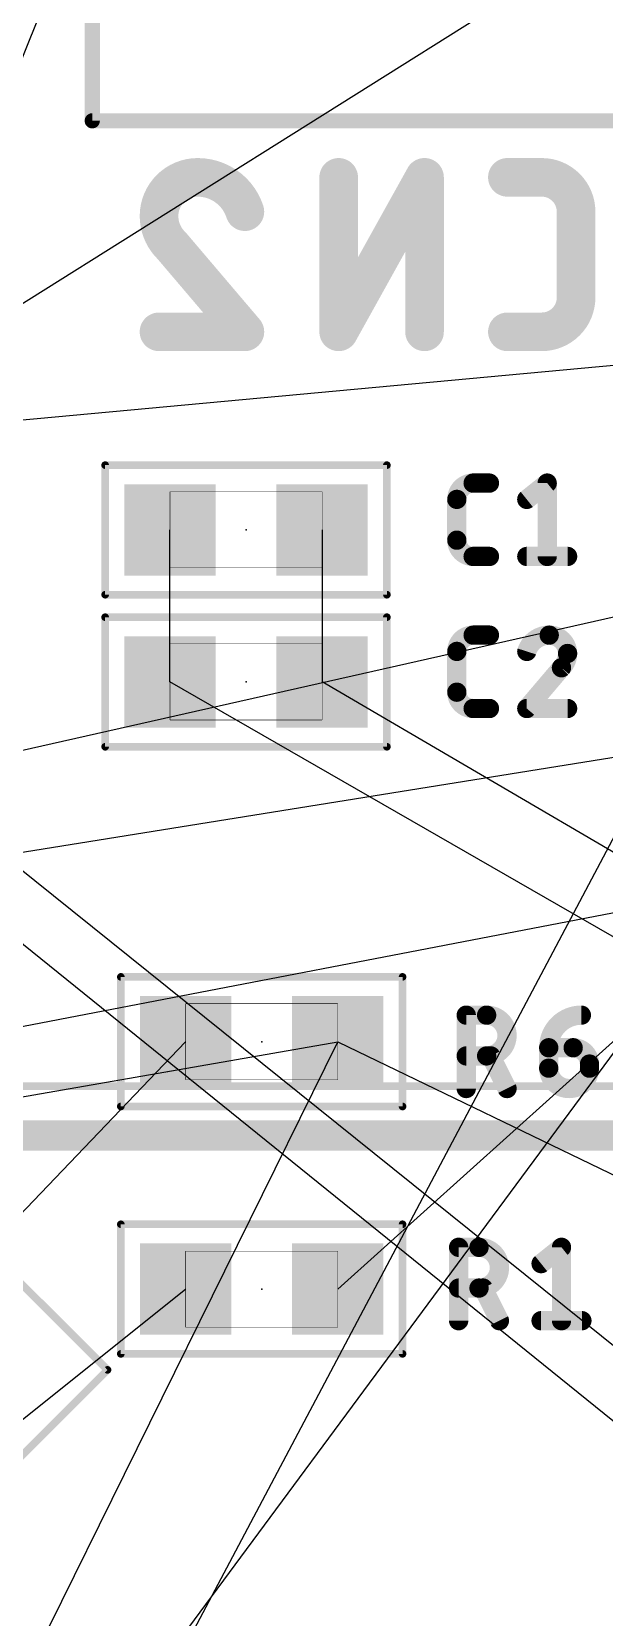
# Model space of a CAD drawing. Extents: x -4.1 to 63.7, y 0.3 to 51.7.
# Drawn here: x 28.1 to 31.87, y 11.21 to 21.63 of the extents above; entities that cross this region are included whole.
import ezdxf

# ---------------------------------------------------------------- set-up
doc = ezdxf.new("R2010")
doc.units = 0
for name, color, linetype in [('1', 12, 'CONTINUOUS'), ('19', 6, 'CONTINUOUS'), ('22', 253, 'CONTINUOUS'), ('23', 53, 'CONTINUOUS'), ('25', 253, 'CONTINUOUS'), ('26', 253, 'CONTINUOUS'), ('39', 12, 'CONTINUOUS'), ('51', 253, 'CONTINUOUS'), ('52', 253, 'CONTINUOUS')]:
    doc.layers.add(name, color=color, linetype=linetype)

# ---------------------------------------------------------------- blocks, each defined once
blk = doc.blocks.new('RECT')
blk.add_solid([(-0.5, -0.5), (0.5, -0.5), (-0.5, 0.5), (0.5, 0.5)])

msp = doc.modelspace()

# ---------------------------------------------------------------- linework, layer by layer
at = {"layer": '19'}
for p, q in [((7.1, 32.554), (33.1, 11.55)), ((7.6, 32.554), (33.1, 12.05)), ((31, 28.8), (26.75, 18.2668)), ((38.358, 26.324), (25.6176, 18.3233)), ((21.5573, 18.4817), (33.1, 19.55)), ((33.1, 18.55), (24.869, 3)), ((29.012, 17.358), (29.012, 18.358)), ((30.012, 18.358), (30.012, 17.358)), ((34.4, 18.2668), (26.3692, 7.3994)), ((24.0322, 16.0068), (33.1, 18.05)), ((37.8, 12.3), (29.012, 17.358)), ((33.1, 15.55), (30.012, 17.358)), ((24.3857, 15.6533), (33.1, 17.05)), ((25.4464, 14.5926), (33.45, 16.1332)), ((30.115, 13.365), (33.1, 16.05)), ((23.6786, 9.3063), (29.115, 14.992)), ((25.8, 14.2391), (30.115, 14.992)), ((26.3692, 7.3994), (30.115, 14.992)), ((30.115, 14.992), (33.1, 13.55)), ((22.2644, 7.8921), (29.115, 13.365))]:
    msp.add_line(p, q, dxfattribs=at)
at = {"layer": '22', "const_width": 0.2}
msp.add_lwpolyline([(33.45, 14.375), (24.95, 14.375)], dxfattribs=at)
at = {"layer": '23'}
for p in [(29.512, 18.358), (29.512, 17.358), (29.615, 14.992), (29.615, 13.365)]:
    msp.add_point(p, dxfattribs=at)
at = {"layer": '25'}
for points, const_width in [([(31.0052, 18.6661, 0.4142), (30.8979, 18.5589)], 0.127), ([(31.0052, 18.6978, 1), (31.0052, 18.6344)], 0.0635), ([(31.0052, 18.6344, 1), (31.0052, 18.6978)], 0.0635), ([(31.1124, 18.6344, 1), (31.1124, 18.6978)], 0.0635), ([(31.5238, 18.6661, 1), (31.4603, 18.6661)], 0.0635), ([(31.5119, 18.6413, 1), (31.4722, 18.6909)], 0.0635), ([(30.9297, 18.5589, 1), (30.8662, 18.5589)], 0.0635), ([(30.8662, 18.5589, 1), (30.9297, 18.5589)], 0.0635), ([(31.3381, 18.5836, 1), (31.3778, 18.5341)], 0.0635), ([(30.8979, 18.2907, 0.4142), (31.0052, 18.1835)], 0.127), ([(30.9297, 18.2907, 1), (30.8662, 18.2907)], 0.0635), ([(30.8662, 18.2907, 1), (30.9297, 18.2907)], 0.0635), ([(31.0052, 18.2153, 1), (31.0052, 18.1518)], 0.0635), ([(31.0052, 18.1518, 1), (31.0052, 18.2153)], 0.0635), ([(31.1124, 18.1518, 1), (31.1124, 18.2153)], 0.0635), ([(31.358, 18.2153, 1), (31.358, 18.1518)], 0.0635), ([(31.4603, 18.1835, 1), (31.5238, 18.1835)], 0.0635), ([(31.6261, 18.1518, 1), (31.6261, 18.2153)], 0.0635), ([(31.0052, 17.6661, 0.4142), (30.8979, 17.5589)], 0.127), ([(31.0052, 17.6978, 1), (31.0052, 17.6344)], 0.0635), ([(31.0052, 17.6344, 1), (31.0052, 17.6978)], 0.0635), ([(31.1124, 17.6344, 1), (31.1124, 17.6978)], 0.0635), ([(31.5054, 17.6661, 0.3252), (31.358, 17.5589)], 0.127), ([(31.6261, 17.5454, 0.4142), (31.5054, 17.6661)], 0.127), ([(31.5054, 17.6978, 1), (31.5054, 17.6343)], 0.0635), ([(31.5054, 17.6344, 1), (31.5054, 17.6978)], 0.0635), ([(30.9297, 17.5589, 1), (30.8662, 17.5589)], 0.0635), ([(30.8662, 17.5589, 1), (30.9297, 17.5589)], 0.0635), ([(31.3278, 17.5686, 1), (31.3882, 17.5491)], 0.0635), ([(31.5859, 17.4516, 0.2053), (31.6261, 17.5454)], 0.127), ([(31.6578, 17.5454, 1), (31.5943, 17.5454)], 0.0635), ([(31.5943, 17.5454, 1), (31.6578, 17.5454)], 0.0635), ([(31.564, 17.4746, 1), (31.6078, 17.4286)], 0.0635), ([(31.6101, 17.431, 1), (31.5617, 17.4722)], 0.0635), ([(30.8979, 17.2907, 0.4142), (31.0052, 17.1835)], 0.127), ([(30.9297, 17.2907, 1), (30.8662, 17.2907)], 0.0635), ([(30.8662, 17.2907, 1), (30.9297, 17.2907)], 0.0635), ([(31.0052, 17.2153, 1), (31.0052, 17.1518)], 0.0635), ([(31.0052, 17.1518, 1), (31.0052, 17.2153)], 0.0635), ([(31.1124, 17.1518, 1), (31.1124, 17.2153)], 0.0635), ([(31.358, 17.2153, 1), (31.358, 17.1518)], 0.0635), ([(31.3338, 17.2041, 1), (31.3822, 17.1629)], 0.0635), ([(31.6261, 17.1518, 1), (31.6261, 17.2153)], 0.0635), ([(30.9598, 15.1983, 1), (30.9598, 15.1348)], 0.0635), ([(30.9916, 15.1665, 1), (30.9281, 15.1665)], 0.0635), ([(31.0939, 15.1983, 1), (31.0939, 15.1348)], 0.0635), ([(31.0939, 14.8984, 1), (31.0939, 15.1665)], 0.127), ([(31.0939, 15.1348, 1), (31.0939, 15.1983)], 0.0635), ([(31.7166, 15.1665, 0.4142), (31.5021, 14.952)], 0.127), ([(31.7166, 15.1348, 1), (31.7166, 15.1982)], 0.0635), ([(30.9598, 14.9301, 1), (30.9598, 14.8666)], 0.0635), ([(31.0939, 14.9301, 1), (31.0939, 14.8666)], 0.0635), ([(31.1491, 14.9126, 1), (31.0923, 14.8842)], 0.0635), ([(31.0939, 14.8666, 1), (31.0939, 14.9301)], 0.0635), ([(31.5021, 14.9838, 1), (31.5021, 14.9203)], 0.0635), ([(31.5338, 14.952, 1), (31.4703, 14.952)], 0.0635), ([(31.4703, 14.952, 1), (31.5338, 14.952)], 0.0635), ([(31.6629, 14.9838, 1), (31.6629, 14.9203)], 0.0635), ([(31.7702, 14.8448, 0.4142), (31.6629, 14.952)], 0.127), ([(31.6629, 14.9203, 1), (31.6629, 14.9838)], 0.0635), ([(31.5021, 14.818, 1), (31.7702, 14.818)], 0.127), ([(31.5338, 14.818, 1), (31.4703, 14.818)], 0.0635), ([(31.4703, 14.818, 1), (31.5338, 14.818)], 0.0635), ([(31.8019, 14.8448, 1), (31.7384, 14.8448)], 0.0635), ([(31.8019, 14.818, 1), (31.7384, 14.818)], 0.0635), ([(31.7384, 14.8448, 1), (31.8019, 14.8448)], 0.0635), ([(31.7384, 14.818, 1), (31.8019, 14.818)], 0.0635), ([(30.9281, 14.6839, 1), (30.9916, 14.6839)], 0.0635), ([(31.1995, 14.6697, 1), (31.2563, 14.6981)], 0.0635), ([(30.9098, 13.6713, 1), (30.9098, 13.6077)], 0.0635), ([(30.9416, 13.6395, 1), (30.8781, 13.6395)], 0.0635), ([(31.0439, 13.6713, 1), (31.0439, 13.6077)], 0.0635), ([(31.0439, 13.3714, 1), (31.0439, 13.6395)], 0.127), ([(31.0439, 13.6077, 1), (31.0439, 13.6713)], 0.0635), ([(31.6179, 13.6395, 1), (31.5544, 13.6395)], 0.0635), ([(31.606, 13.6147, 1), (31.5663, 13.6643)], 0.0635), ([(31.4322, 13.557, 1), (31.4719, 13.5075)], 0.0635), ([(30.9098, 13.4031, 1), (30.9098, 13.3396)], 0.0635), ([(31.0439, 13.4031, 1), (31.0439, 13.3396)], 0.0635), ([(31.0991, 13.3856, 1), (31.0423, 13.3572)], 0.0635), ([(31.0439, 13.3396, 1), (31.0439, 13.4031)], 0.0635), ([(30.8781, 13.1569, 1), (30.9416, 13.1569)], 0.0635), ([(31.1495, 13.1427, 1), (31.2063, 13.1711)], 0.0635), ([(31.4521, 13.1887, 1), (31.4521, 13.1251)], 0.0635), ([(31.5544, 13.1569, 1), (31.6179, 13.1569)], 0.0635), ([(31.7202, 13.1251, 1), (31.7202, 13.1887)], 0.0635)]:
    msp.add_lwpolyline(points, format="xyb", dxfattribs=dict(at, const_width=const_width))
at = {"layer": '25', "const_width": 0.127}
for points in [[(31.0052, 18.6661), (31.1124, 18.6661)], [(31.358, 18.5589), (31.492, 18.6661)], [(31.492, 18.6661), (31.492, 18.1835)], [(30.8979, 18.2907), (30.8979, 18.5589)], [(31.1124, 18.1835), (31.0052, 18.1835)], [(31.358, 18.1835), (31.6261, 18.1835)], [(31.0052, 17.6661), (31.1124, 17.6661)], [(30.8979, 17.2907), (30.8979, 17.5589)], [(31.5859, 17.4516), (31.358, 17.1835)], [(31.1124, 17.1835), (31.0052, 17.1835)], [(31.358, 17.1835), (31.6261, 17.1835)], [(30.9598, 14.6839), (30.9598, 15.1665)], [(30.9598, 15.1665), (31.0939, 15.1665)], [(31.0939, 14.8984), (30.9598, 14.8984)], [(31.2279, 14.6839), (31.1207, 14.8984)], [(31.5021, 14.952), (31.6629, 14.952)], [(31.5021, 14.818), (31.5021, 14.952)], [(31.7702, 14.8448), (31.7702, 14.818)], [(30.9098, 13.1569), (30.9098, 13.6395)], [(30.9098, 13.6395), (31.0439, 13.6395)], [(31.4521, 13.5323), (31.5861, 13.6395)], [(31.5861, 13.6395), (31.5861, 13.1569)], [(31.0439, 13.3714), (30.9098, 13.3714)], [(31.1779, 13.1569), (31.0707, 13.3714)], [(31.4521, 13.1569), (31.7202, 13.1569)]]:
    msp.add_lwpolyline(points, dxfattribs=at)
at = {"layer": '26'}
for points, const_width in [([(29.194, 20.677, 0.4142), (28.94, 20.423)], 0.254), ([(29.5045, 20.4512, 0.3252), (29.194, 20.677)], 0.254), ([(29.194, 20.7405, 1), (29.194, 20.6135)], 0.127), ([(29.194, 20.6135, 1), (29.194, 20.7405)], 0.127), ([(30.1846, 20.677, 1), (30.0576, 20.677)], 0.127), ([(30.7491, 20.677, 1), (30.6221, 20.677)], 0.127), ([(30.7411, 20.6462, 1), (30.63, 20.7078)], 0.127), ([(31.2304, 20.7405, 1), (31.2304, 20.6135)], 0.127), ([(31.682, 20.4512, 0.4142), (31.4562, 20.677)], 0.254), ([(31.4562, 20.7405, 1), (31.4562, 20.6135)], 0.127), ([(31.4562, 20.6135, 1), (31.4562, 20.7405)], 0.127), ([(28.94, 20.423, 0.2053), (29.0247, 20.2254)], 0.254), ([(29.0035, 20.423, 1), (28.8765, 20.423)], 0.127), ([(31.7455, 20.4512, 1), (31.6185, 20.4512)], 0.127), ([(28.8765, 20.423, 1), (29.0035, 20.423)], 0.127), ([(29.444, 20.4317, 1), (29.5649, 20.4708)], 0.127), ([(31.6185, 20.4512, 1), (31.7455, 20.4512)], 0.127), ([(29.0731, 20.2666, 1), (28.9763, 20.1843)], 0.127), ([(28.9809, 20.1795, 1), (29.0685, 20.2714)], 0.127), ([(31.4562, 19.661, 0.4142), (31.682, 19.8868)], 0.254), ([(31.7455, 19.8868, 1), (31.6185, 19.8868)], 0.127), ([(31.6185, 19.8868, 1), (31.7455, 19.8868)], 0.127), ([(28.94, 19.7245, 1), (28.94, 19.5975)], 0.127), ([(29.4561, 19.6199, 1), (29.5528, 19.7021)], 0.127), ([(29.5045, 19.5975, 1), (29.5045, 19.7245)], 0.127), ([(30.0656, 19.6918, 1), (30.1766, 19.6302)], 0.127), ([(30.0576, 19.661, 1), (30.1846, 19.661)], 0.127), ([(30.6221, 19.661, 1), (30.7491, 19.661)], 0.127), ([(31.2304, 19.7245, 1), (31.2304, 19.5975)], 0.127), ([(31.4562, 19.7245, 1), (31.4562, 19.5975)], 0.127), ([(31.4562, 19.5975, 1), (31.4562, 19.7245)], 0.127)]:
    msp.add_lwpolyline(points, format="xyb", dxfattribs=dict(at, const_width=const_width))
at = {"layer": '26', "const_width": 0.254}
for points in [[(30.6856, 20.677), (30.1211, 19.661)], [(30.1211, 19.661), (30.1211, 20.677)], [(30.6856, 19.661), (30.6856, 20.677)], [(31.4562, 20.677), (31.2304, 20.677)], [(31.682, 19.8868), (31.682, 20.4512)], [(29.0247, 20.2254), (29.5045, 19.661)], [(29.5045, 19.661), (28.94, 19.661)], [(31.2304, 19.661), (31.4562, 19.661)]]:
    msp.add_lwpolyline(points, dxfattribs=at)
at = {"layer": '39', "const_width": 0.05}
for points in [[(30.4382, 18.7842), (28.5858, 18.7842)], [(28.5858, 18.7842), (28.5858, 17.9318)], [(30.4382, 17.9318), (30.4382, 18.7842)], [(28.5858, 17.9318), (30.4382, 17.9318)], [(30.4382, 17.7842), (28.5858, 17.7842)], [(28.5858, 17.7842), (28.5858, 16.9318)], [(30.4382, 16.9318), (30.4382, 17.7842)], [(28.5858, 16.9318), (30.4382, 16.9318)], [(30.5412, 15.4182), (28.6888, 15.4182)], [(28.6888, 15.4182), (28.6888, 14.5658)], [(30.5412, 14.5658), (30.5412, 15.4182)], [(28.6888, 14.5658), (30.5412, 14.5658)], [(30.5412, 13.7912), (28.6888, 13.7912)], [(28.6888, 13.7912), (28.6888, 12.9388)], [(30.5412, 12.9388), (30.5412, 13.7912)], [(28.6888, 12.9388), (30.5412, 12.9388)]]:
    msp.add_lwpolyline(points, dxfattribs=at)
at = {"layer": '39', "const_width": 0.025}
for points in [[(28.5858, 18.7967, 1), (28.5858, 18.7717)], [(28.5983, 18.7842, 1), (28.5733, 18.7842)], [(30.4507, 18.7842, 1), (30.4257, 18.7842)], [(30.4382, 18.7717, 1), (30.4382, 18.7967)], [(28.5858, 17.9443, 1), (28.5858, 17.9193)], [(28.5733, 17.9318, 1), (28.5983, 17.9318)], [(30.4257, 17.9318, 1), (30.4507, 17.9318)], [(30.4382, 17.9193, 1), (30.4382, 17.9443)], [(28.5858, 17.7967, 1), (28.5858, 17.7717)], [(28.5983, 17.7842, 1), (28.5733, 17.7842)], [(30.4507, 17.7842, 1), (30.4257, 17.7842)], [(30.4382, 17.7717, 1), (30.4382, 17.7967)], [(28.5858, 16.9443, 1), (28.5858, 16.9193)], [(28.5733, 16.9318, 1), (28.5983, 16.9318)], [(30.4257, 16.9318, 1), (30.4507, 16.9318)], [(30.4382, 16.9193, 1), (30.4382, 16.9443)], [(28.6888, 15.4307, 1), (28.6888, 15.4057)], [(28.7013, 15.4182, 1), (28.6763, 15.4182)], [(30.5537, 15.4182, 1), (30.5287, 15.4182)], [(30.5412, 15.4057, 1), (30.5412, 15.4307)], [(28.6888, 14.5783, 1), (28.6888, 14.5533)], [(28.6763, 14.5658, 1), (28.7013, 14.5658)], [(30.5287, 14.5658, 1), (30.5537, 14.5658)], [(30.5412, 14.5533, 1), (30.5412, 14.5783)], [(28.6888, 13.8037, 1), (28.6888, 13.7787)], [(28.7013, 13.7912, 1), (28.6763, 13.7912)], [(30.5537, 13.7912, 1), (30.5287, 13.7912)], [(30.5412, 13.7787, 1), (30.5412, 13.8037)], [(28.6888, 12.9513, 1), (28.6888, 12.9263)], [(28.6763, 12.9388, 1), (28.7013, 12.9388)], [(30.5287, 12.9388, 1), (30.5537, 12.9388)], [(30.5412, 12.9263, 1), (30.5412, 12.9513)]]:
    msp.add_lwpolyline(points, format="xyb", dxfattribs=at)
at = {"layer": '51'}
for points, const_width in [([(19.0909, 22.3439), (28.6015, 12.8333)], 0.05), ([(29.012, 18.108), (29.012, 18.608)], 0.0025), ([(29.012, 18.608), (30.012, 18.608)], 0.0025), ([(30.012, 18.608), (30.012, 18.108)], 0.0025), ([(30.012, 18.108), (29.012, 18.108)], 0.0025), ([(29.012, 17.108), (29.012, 17.608)], 0.0025), ([(29.012, 17.608), (30.012, 17.608)], 0.0025), ([(30.012, 17.608), (30.012, 17.108)], 0.0025), ([(30.012, 17.108), (29.012, 17.108)], 0.0025), ([(29.115, 14.742), (29.115, 15.242)], 0.0025), ([(29.115, 15.242), (30.115, 15.242)], 0.0025), ([(30.115, 15.242), (30.115, 14.742)], 0.0025), ([(30.115, 14.742), (29.115, 14.742)], 0.0025), ([(29.115, 13.115), (29.115, 13.615)], 0.0025), ([(29.115, 13.615), (30.115, 13.615)], 0.0025), ([(30.115, 13.615), (30.115, 13.115)], 0.0025), ([(30.115, 13.115), (29.115, 13.115)], 0.0025), ([(28.6015, 12.8333), (19.0909, 3.3228)], 0.05)]:
    msp.add_lwpolyline(points, dxfattribs=dict(at, const_width=const_width))
for points, const_width in [([(29.0126, 18.608, 1), (29.0114, 18.608)], 0.0013), ([(29.012, 18.6086, 1), (29.012, 18.6074)], 0.0013), ([(30.0126, 18.608, 1), (30.0114, 18.608)], 0.0013), ([(30.012, 18.6074, 1), (30.012, 18.6086)], 0.0013), ([(29.012, 18.1086, 1), (29.012, 18.1074)], 0.0013), ([(29.0114, 18.108, 1), (29.0126, 18.108)], 0.0013), ([(30.0114, 18.108, 1), (30.0126, 18.108)], 0.0013), ([(30.012, 18.1074, 1), (30.012, 18.1086)], 0.0013), ([(29.0126, 17.608, 1), (29.0114, 17.608)], 0.0013), ([(29.012, 17.6086, 1), (29.012, 17.6074)], 0.0013), ([(30.0126, 17.608, 1), (30.0114, 17.608)], 0.0013), ([(30.012, 17.6074, 1), (30.012, 17.6086)], 0.0013), ([(29.012, 17.1086, 1), (29.012, 17.1074)], 0.0013), ([(29.0114, 17.108, 1), (29.0126, 17.108)], 0.0013), ([(30.0114, 17.108, 1), (30.0126, 17.108)], 0.0013), ([(30.012, 17.1074, 1), (30.012, 17.1086)], 0.0013), ([(29.115, 15.2426, 1), (29.115, 15.2414)], 0.0013), ([(29.1156, 15.242, 1), (29.1144, 15.242)], 0.0013), ([(30.1156, 15.242, 1), (30.1144, 15.242)], 0.0013), ([(30.115, 15.2414, 1), (30.115, 15.2426)], 0.0013), ([(29.115, 14.7426, 1), (29.115, 14.7414)], 0.0013), ([(29.1144, 14.742, 1), (29.1156, 14.742)], 0.0013), ([(30.1144, 14.742, 1), (30.1156, 14.742)], 0.0013), ([(30.115, 14.7414, 1), (30.115, 14.7426)], 0.0013), ([(29.115, 13.6156, 1), (29.115, 13.6144)], 0.0013), ([(29.1156, 13.615, 1), (29.1144, 13.615)], 0.0013), ([(30.1156, 13.615, 1), (30.1144, 13.615)], 0.0013), ([(30.115, 13.6144, 1), (30.115, 13.6156)], 0.0013), ([(29.115, 13.1156, 1), (29.115, 13.1144)], 0.0013), ([(29.1144, 13.115, 1), (29.1156, 13.115)], 0.0013), ([(30.1144, 13.115, 1), (30.1156, 13.115)], 0.0013), ([(30.115, 13.1144, 1), (30.115, 13.1156)], 0.0013), ([(28.6103, 12.8245, 1), (28.5927, 12.8422)], 0.025), ([(28.5927, 12.8245, 1), (28.6103, 12.8422)], 0.025)]:
    msp.add_lwpolyline(points, format="xyb", dxfattribs=dict(at, const_width=const_width))
at = {"layer": '52'}
for points, const_width in [([(28.501, 24.899), (28.501, 21.049)], 0.1), ([(28.501, 21.049), (32.901, 21.049)], 0.1), ([(36.1, 14.7), (22.3, 14.7)], 0.05), ([(33.7, 14.375), (24.7, 14.375)], 0.1)]:
    msp.add_lwpolyline(points, dxfattribs=dict(at, const_width=const_width))
at = {"layer": '52', "const_width": 0.05}
for points in [[(28.501, 21.074, 1), (28.501, 21.024)], [(28.476, 21.049, 1), (28.526, 21.049)]]:
    msp.add_lwpolyline(points, format="xyb", dxfattribs=at)

# ---------------------------------------------------------------- block references
at = {"layer": '1', "xscale": 0.6, "yscale": 0.6}
for p in [(29.012, 18.358), (30.012, 18.358), (29.012, 17.358), (30.012, 17.358)]:
    msp.add_blockref('RECT', p, dxfattribs=at)
at = {"layer": '1', "xscale": 0.6, "yscale": 0.6, "rotation": 180}
for p in [(29.115, 14.992), (30.115, 14.992), (29.115, 13.365), (30.115, 13.365)]:
    msp.add_blockref('RECT', p, dxfattribs=at)
at = {"layer": '51', "xscale": 0.2, "yscale": 0.5}
for p in [(29.112, 18.358), (29.112, 17.358), (29.215, 14.992), (29.215, 13.365)]:
    msp.add_blockref('RECT', p, dxfattribs=at)
at = {"layer": '51', "xscale": 0.2, "yscale": 0.5, "rotation": 180}
for p in [(29.912, 18.358), (29.912, 17.358), (30.015, 14.992), (30.015, 13.365)]:
    msp.add_blockref('RECT', p, dxfattribs=at)

doc.saveas('drawing.dxf')
